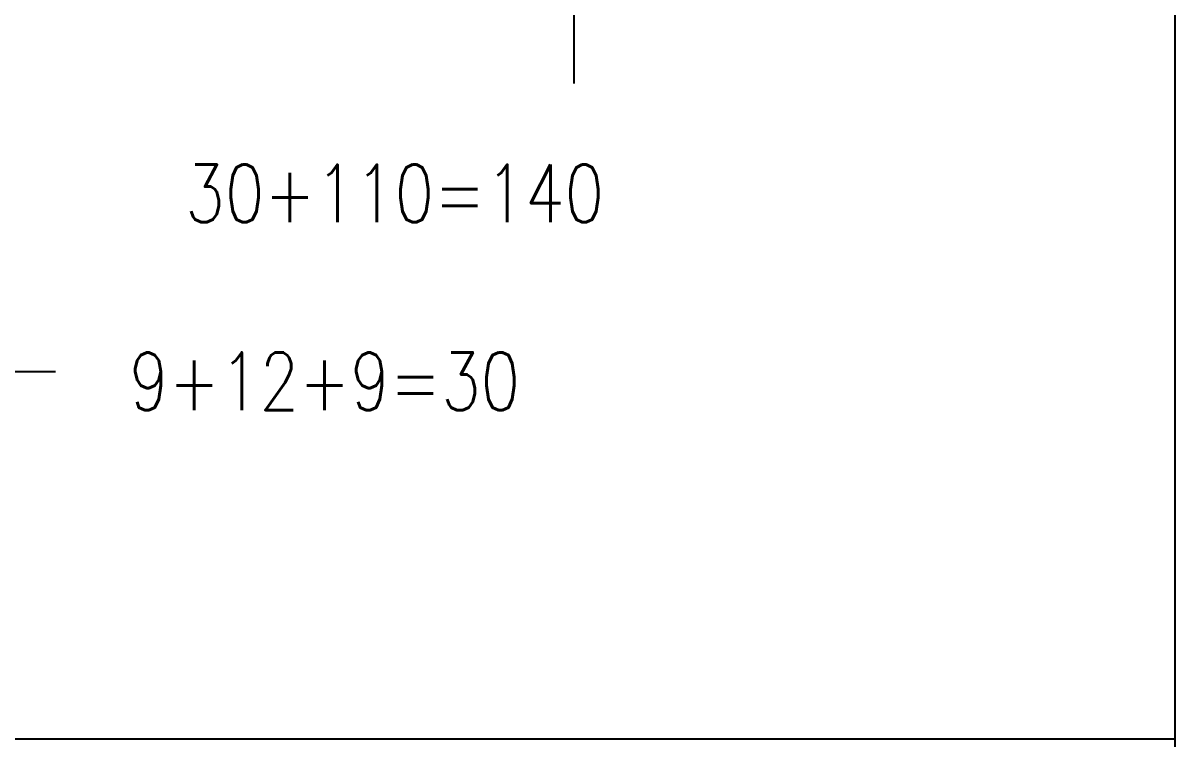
# Model space of a CAD drawing. Extents: x -668440 to 810000, y -1678500 to 210463.
# Drawn here: x -617575 to -597578, y -800753 to -788336 of the extents above; entities that cross this region are included whole.
import ezdxf

# ---------------------------------------------------------------- set-up
doc = ezdxf.new("R2010")
doc.units = 0
doc.header["$MEASUREMENT"] = 0
doc.linetypes.add('CENTER', pattern=[2, 1.25, -0.25, 0.25, -0.25])
doc.layers.get('0').update_dxf_attribs({"color": 3, "linetype": 'CONTINUOUS'})
doc.layers.get('Defpoints').update_dxf_attribs({"color": 251, "linetype": 'CONTINUOUS'})
doc.layers.add('注記', color=3, linetype='CONTINUOUS')
doc.layers.add('通り芯', color=3, linetype='CENTER')
doc.styles.add('DRACAD', font='txt', dxfattribs={"width": 0.85, "bigfont": 'extfont2'})

# ---------------------------------------------------------------- blocks, each defined once
blk = doc.blocks.new('剛接合部C1Y')
at = {"layer": 'Defpoints'}
blk.add_line((-226827.6965, -376150.73644), (-226827.6965, -393525.7562), dxfattribs=at)
at = {"layer": '注記'}
for p, q in [((-226827.6965, -376120), (-226827.6965, -388200)), ((-232913.84816, -384700), (-226827.69641, -384700)), ((-232913.84816, -384700), (-226827.69641, -384700))]:
    blk.add_line(p, q, dxfattribs=at)
at = {"layer": '通り芯', "linetype": 'CENTER', "ltscale": 1800}
for p, q in [((-227870.77228, -383563.33333), (-227870.77228, -381630)), ((-228770.77228, -384063.33333), (-232770.77228, -384063.33333))]:
    blk.add_line(p, q, dxfattribs=at)
at = {"layer": 'Defpoints', "style": 'DRACAD', "width": 0.8}
for s, p in [('30+110=140', (-228545.70631, -383803.87573, -560)), ('9+12+9=30', (-228643.17059, -384129.60677, -560))]:
    blk.add_text(s, height=100, dxfattribs=at).set_placement(p)

msp = doc.modelspace()

# ---------------------------------------------------------------- block references
at = {"xscale": 10, "yscale": 10, "zscale": 10}
msp.add_blockref('剛接合部C1Y', (1670698.7, 3046247.4, 5600), dxfattribs=at)

doc.saveas('drawing.dxf')
